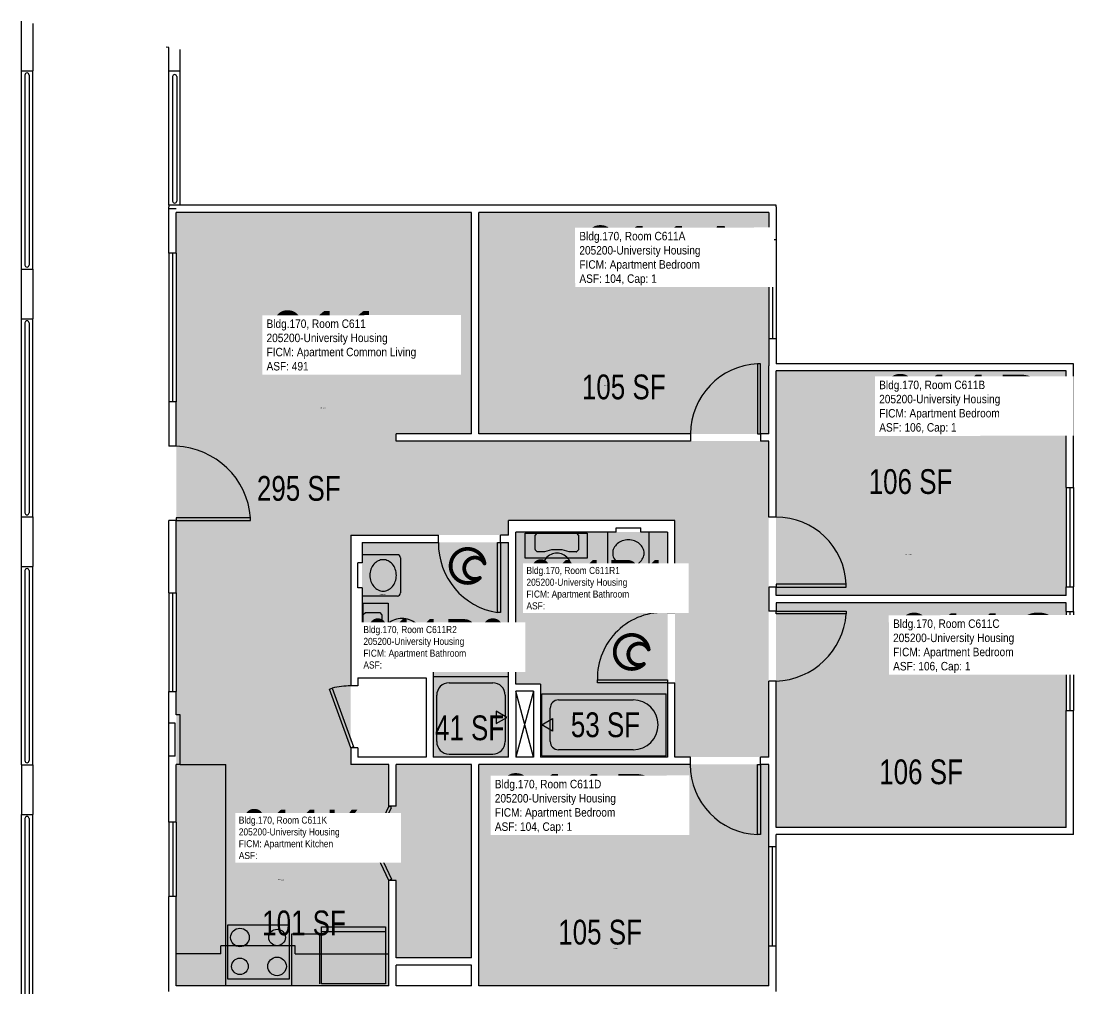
# Model space of a CAD drawing. Header units: inches. Extents: x -88 to 3171, y -86 to 1653.
# Drawn here: x 2654 to 3171, y 1185 to 1653 of the extents above; entities that cross this region are included whole.
import ezdxf
from ezdxf.enums import TextEntityAlignment as Align

# ---------------------------------------------------------------- set-up
doc = ezdxf.new("R2010")
doc.units = ezdxf.units.IN
doc.header["$LTSCALE"] = 10
doc.header["$MEASUREMENT"] = 0
doc.layers.get('0').update_dxf_attribs({"linetype": 'CONTINUOUS'})
for name, color, linetype in [('A-DOOR', 2, 'CONTINUOUS'), ('A-FLOR', 3, 'CONTINUOUS'), ('A-GLAZ', 1, 'CONTINUOUS'), ('A-IDEN-ICON', 4, 'CONTINUOUS'), ('A-IDEN-RNUM', 7, 'CONTINUOUS'), ('A-IDEN-SNUM', 4, 'CONTINUOUS'), ('A-IDEN-VNUM', 4, 'CONTINUOUS'), ('A-WALL', 5, 'CONTINUOUS'), ('AREA-TEXT', 3, 'CONTINUOUS'), ('Rooms-Category-Color', 7, 'CONTINUOUS'), ('Rooms-College-Color', 7, 'CONTINUOUS'), ('Rooms-Department-Color', 7, 'CONTINUOUS'), ('Rooms-Division-Color', 7, 'CONTINUOUS'), ('Rooms-Information', 7, 'CONTINUOUS')]:
    doc.layers.add(name, color=color, linetype=linetype)
doc.styles.add('CP_AREA', font='arial.ttf', dxfattribs={"height": 15})
doc.styles.add('CP_ROOMSNUMBER', font='arial.ttf', dxfattribs={"height": 1})
doc.styles.add('CP_ROOMVNUMBER', font='arial.ttf', dxfattribs={"width": 0.85, "height": 0.075})

# ---------------------------------------------------------------- blocks, each defined once
blk = doc.blocks.new('CPBATH')
at = {"color": 0, "linetype": 'ByBlock', "const_width": 0.0127}
for points in [[(0.0571, 0.0168, 0.861492), (-0.0551, 0, 1)], [(0.0571, 0.0168, 0.729002), (-0.0084, -0.0042, 1)], [(-0.0551, 0, 0.726902), (0.0487, -0.0337, 1)], [(-0.0084, -0.0042, 0.609468), (0.0487, -0.0337, 1)]]:
    blk.add_lwpolyline(points, format="xyb", dxfattribs=at)
at = {"color": 0, "linetype": 'ByBlock', "const_width": 0.00637}
for points in [[(0.0544, 0.0152, 1), (0.0599, 0.0184, 1)], [(0.0459, -0.0353, 1), (0.0515, -0.0321, 1)]]:
    blk.add_lwpolyline(points, format="xyb", close=True, dxfattribs=at)

msp = doc.modelspace()

# ---------------------------------------------------------------- hatches: boundary and pattern name
at = {"layer": 'Rooms-Category-Color', "true_color": 0x728ef3}
for points in [[(3016.2, 1296.77), (3016.2, 1449.77), (2835.7, 1449.77), (2835.7, 1453.27), (2872.2, 1453.27), (2872.2, 1560.52), (2729.2, 1560.52), (2729.2, 1293.27), (2813.7, 1293.27), (2813.7, 1404.27), (2890.2, 1404.27), (2890.2, 1411.27), (2970.7, 1411.27), (2970.7, 1296.77)], [(2875.7, 1560.52), (2875.7, 1453.27), (3016.2, 1453.27), (3016.2, 1560.52)], [(3019.7, 1483.77), (3019.7, 1375.02), (3160.2, 1375.02), (3160.2, 1483.77)], [(2967.2, 1296.77), (2967.2, 1405.77), (2893.7, 1405.77), (2893.7, 1332.15), (2905.7, 1332.15), (2905.7, 1296.77)], [(2890.2, 1400.77), (2890.2, 1296.77), (2853.7, 1296.77), (2853.7, 1338.65), (2819.2, 1338.65), (2819.2, 1400.77)], [(3019.7, 1371.52), (3019.7, 1262.77), (3160.2, 1262.77), (3160.2, 1371.52)], [(2832.2, 1293.27), (2729.2, 1293.27), (2729.2, 1186.02), (2832.2, 1186.02), (2832.2, 1237.02), (2835.7, 1237.02), (2835.7, 1199.52), (2872.2, 1199.52), (2872.2, 1293.27), (2835.7, 1293.27), (2835.7, 1273.02), (2832.2, 1273.02)], [(2875.7, 1293.27), (2875.7, 1186.02), (3016.2, 1186.02), (3016.2, 1293.27)]]:
    msp.add_hatch(color=171, dxfattribs=at).paths.add_polyline_path(points)
at = {"layer": 'Rooms-College-Color', "true_color": 0xadadad}
for points in [[(3016.2, 1296.77), (3016.2, 1449.77), (2835.7, 1449.77), (2835.7, 1453.27), (2872.2, 1453.27), (2872.2, 1560.52), (2729.2, 1560.52), (2729.2, 1293.27), (2813.7, 1293.27), (2813.7, 1404.27), (2890.2, 1404.27), (2890.2, 1411.27), (2970.7, 1411.27), (2970.7, 1296.77)], [(2875.7, 1560.52), (2875.7, 1453.27), (3016.2, 1453.27), (3016.2, 1560.52)], [(3019.7, 1483.77), (3019.7, 1375.02), (3160.2, 1375.02), (3160.2, 1483.77)], [(2967.2, 1296.77), (2967.2, 1405.77), (2893.7, 1405.77), (2893.7, 1332.15), (2905.7, 1332.15), (2905.7, 1296.77)], [(2890.2, 1400.77), (2890.2, 1296.77), (2853.7, 1296.77), (2853.7, 1338.65), (2819.2, 1338.65), (2819.2, 1400.77)], [(3019.7, 1371.52), (3019.7, 1262.77), (3160.2, 1262.77), (3160.2, 1371.52)], [(2832.2, 1293.27), (2729.2, 1293.27), (2729.2, 1186.02), (2832.2, 1186.02), (2832.2, 1237.02), (2835.7, 1237.02), (2835.7, 1199.52), (2872.2, 1199.52), (2872.2, 1293.27), (2835.7, 1293.27), (2835.7, 1273.02), (2832.2, 1273.02)], [(2875.7, 1293.27), (2875.7, 1186.02), (3016.2, 1186.02), (3016.2, 1293.27)]]:
    msp.add_hatch(color=253, dxfattribs=at).paths.add_polyline_path(points)
at = {"layer": 'Rooms-Department-Color', "true_color": 0x604aed}
for points in [[(3016.2, 1296.77), (3016.2, 1449.77), (2835.7, 1449.77), (2835.7, 1453.27), (2872.2, 1453.27), (2872.2, 1560.52), (2729.2, 1560.52), (2729.2, 1293.27), (2813.7, 1293.27), (2813.7, 1404.27), (2890.2, 1404.27), (2890.2, 1411.27), (2970.7, 1411.27), (2970.7, 1296.77)], [(2875.7, 1560.52), (2875.7, 1453.27), (3016.2, 1453.27), (3016.2, 1560.52)], [(3019.7, 1483.77), (3019.7, 1375.02), (3160.2, 1375.02), (3160.2, 1483.77)], [(2967.2, 1296.77), (2967.2, 1405.77), (2893.7, 1405.77), (2893.7, 1332.15), (2905.7, 1332.15), (2905.7, 1296.77)], [(2890.2, 1400.77), (2890.2, 1296.77), (2853.7, 1296.77), (2853.7, 1338.65), (2819.2, 1338.65), (2819.2, 1400.77)], [(3019.7, 1371.52), (3019.7, 1262.77), (3160.2, 1262.77), (3160.2, 1371.52)], [(2832.2, 1293.27), (2729.2, 1293.27), (2729.2, 1186.02), (2832.2, 1186.02), (2832.2, 1237.02), (2835.7, 1237.02), (2835.7, 1199.52), (2872.2, 1199.52), (2872.2, 1293.27), (2835.7, 1293.27), (2835.7, 1273.02), (2832.2, 1273.02)], [(2875.7, 1293.27), (2875.7, 1186.02), (3016.2, 1186.02), (3016.2, 1293.27)]]:
    msp.add_hatch(color=173, dxfattribs=at).paths.add_polyline_path(points)
at = {"layer": 'Rooms-Division-Color', "true_color": 0x604aed}
for points in [[(3016.2, 1296.77), (3016.2, 1449.77), (2835.7, 1449.77), (2835.7, 1453.27), (2872.2, 1453.27), (2872.2, 1560.52), (2729.2, 1560.52), (2729.2, 1293.27), (2813.7, 1293.27), (2813.7, 1404.27), (2890.2, 1404.27), (2890.2, 1411.27), (2970.7, 1411.27), (2970.7, 1296.77)], [(2875.7, 1560.52), (2875.7, 1453.27), (3016.2, 1453.27), (3016.2, 1560.52)], [(3019.7, 1483.77), (3019.7, 1375.02), (3160.2, 1375.02), (3160.2, 1483.77)], [(2967.2, 1296.77), (2967.2, 1405.77), (2893.7, 1405.77), (2893.7, 1332.15), (2905.7, 1332.15), (2905.7, 1296.77)], [(2890.2, 1400.77), (2890.2, 1296.77), (2853.7, 1296.77), (2853.7, 1338.65), (2819.2, 1338.65), (2819.2, 1400.77)], [(3019.7, 1371.52), (3019.7, 1262.77), (3160.2, 1262.77), (3160.2, 1371.52)], [(2832.2, 1293.27), (2729.2, 1293.27), (2729.2, 1186.02), (2832.2, 1186.02), (2832.2, 1237.02), (2835.7, 1237.02), (2835.7, 1199.52), (2872.2, 1199.52), (2872.2, 1293.27), (2835.7, 1293.27), (2835.7, 1273.02), (2832.2, 1273.02)], [(2875.7, 1293.27), (2875.7, 1186.02), (3016.2, 1186.02), (3016.2, 1293.27)]]:
    msp.add_hatch(color=173, dxfattribs=at).paths.add_polyline_path(points)

# ---------------------------------------------------------------- linework, layer by layer
for p, q in [((2898.2, 1405.15, 0.03), (2928.2, 1405.15, 0.03)), ((2898.2, 1393.15, 0.03), (2898.2, 1405.15, 0.03)), ((2903.07, 1404.15, 0.03), (2904.07, 1405.15, 0.03)), ((2904.07, 1405.15, 0.03), (2923.07, 1405.15, 0.03)), ((2923.07, 1405.15, 0.03), (2924.07, 1404.15, 0.03)), ((2928.2, 1405.15, 0.03), (2928.2, 1393.15, 0.03)), ((2938.2, 1388.65, 0.03), (2938.2, 1405.77, 0.03)), ((2958.2, 1388.65, 0.03), (2958.2, 1405.77, 0.03)), ((2903.07, 1397.32, 0.03), (2903.07, 1404.15, 0.03)), ((2924.07, 1404.15, 0.03), (2924.07, 1397.15, 0.03)), ((2836.32, 1394.77, 0.03), (2819.2, 1394.77, 0.03)), ((2904.07, 1396.15, 0.03), (2903.19, 1397.02, 0.03)), ((2907.57, 1396.15, 0.03), (2904.07, 1396.15, 0.03)), ((2911.01, 1397.13, 0.03), (2907.57, 1396.15, 0.03)), ((2916.01, 1397.15, 0.03), (2911.13, 1397.15, 0.03)), ((2919.57, 1396.15, 0.03), (2916.13, 1397.13, 0.03)), ((2922.9, 1396.15, 0.03), (2919.57, 1396.15, 0.03)), ((2924.07, 1397.15, 0.03), (2923.19, 1396.27, 0.03)), ((2837.82, 1393.27, 0.03), (2837.82, 1376.27, 0.03)), ((2928.2, 1393.15, 0.03), (2898.2, 1393.15, 0.03)), ((2956.7, 1387.15, 0.03), (2939.7, 1387.15, 0.03)), ((2836.32, 1374.77, 0.03), (2819.2, 1374.77, 0.03)), ((2819.8, 1371.27, 0.03), (2831.8, 1371.27, 0.03)), ((2819.8, 1341.27, 0.03), (2819.8, 1371.27, 0.03)), ((2831.8, 1371.27, 0.03), (2831.8, 1341.27, 0.03)), ((2819.8, 1365.77, 0.03), (2820.8, 1366.77, 0.03)), ((2819.8, 1346.77, 0.03), (2819.8, 1365.77, 0.03)), ((2820.8, 1366.77, 0.03), (2827.8, 1366.77, 0.03)), ((2827.8, 1366.77, 0.03), (2828.67, 1365.89, 0.03)), ((2828.8, 1365.6, 0.03), (2828.8, 1362.27, 0.03)), ((2828.8, 1362.27, 0.03), (2827.8, 1358.77, 0.03)), ((2827.8, 1358.77, 0.03), (2827.8, 1353.83, 0.03)), ((2827.81, 1353.72, 0.03), (2828.8, 1350.27, 0.03)), ((2828.8, 1350.27, 0.03), (2828.8, 1346.77, 0.03)), ((2820.8, 1345.77, 0.03), (2819.8, 1346.77, 0.03)), ((2827.8, 1345.77, 0.03), (2820.8, 1345.77, 0.03)), ((2828.8, 1346.77, 0.03), (2827.8, 1345.77, 0.03)), ((2831.8, 1341.27, 0.03), (2819.8, 1341.27, 0.03)), ((2890.2, 1335.65, 0.03), (2853.7, 1335.65, 0.03)), ((2861.36, 1332.77, 0.03), (2882.53, 1332.77, 0.03)), ((2906.32, 1297.4, 0.03), (2906.32, 1327.4, 0.03)), ((2906.32, 1327.4, 0.03), (2966.57, 1327.4, 0.03)), ((2966.57, 1297.4, 0.03), (2966.57, 1327.4, 0.03)), ((2855.36, 1304.27, 0.03), (2855.36, 1326.77, 0.03)), ((2888.53, 1326.77, 0.03), (2888.53, 1304.27, 0.03)), ((2914.35, 1324.45, 0.03), (2950.5, 1324.45, 0.03)), ((2889.3, 1316.02, 0.03), (2884.1, 1319.02, 0.03)), ((2884.1, 1319.02, 0.03), (2884.1, 1313.02, 0.03)), ((2910.34, 1304.36, 0.03), (2910.34, 1320.43, 0.03)), ((2884.1, 1313.02, 0.03), (2889.3, 1316.02, 0.03)), ((2906.32, 1312.4, 0.03), (2911.52, 1315.4, 0.03)), ((2911.52, 1309.4, 0.03), (2906.32, 1312.4, 0.03)), ((2911.52, 1315.4, 0.03), (2911.52, 1309.4, 0.03)), ((2861.36, 1298.27, 0.03), (2882.53, 1298.27, 0.03)), ((2906.32, 1297.4, 0.03), (2966.57, 1297.4, 0.03)), ((2950.5, 1300.35, 0.03), (2914.35, 1300.35, 0.03)), ((2731.2, 1293.27, 0.03), (2753.2, 1293.27, 0.03)), ((2753.2, 1186.02, 0.03), (2753.2, 1293.27, 0.03)), ((2784.06, 1215.44, 0.03), (2754.06, 1215.44, 0.03)), ((2754.06, 1215.44, 0.03), (2754.06, 1189.44, 0.03)), ((2784.06, 1189.44, 0.03), (2784.06, 1215.44, 0.03)), ((2799.57, 1187.02, 0.03), (2799.57, 1214.52, 0.03)), ((2799.57, 1214.52, 0.03), (2830.57, 1214.52, 0.03)), ((2830.57, 1214.52, 0.03), (2830.57, 1187.02, 0.03)), ((2798.57, 1211.02, 0.03), (2785.06, 1211.02, 0.03)), ((2785.06, 1211.02, 0.03), (2785.06, 1186.02, 0.03)), ((2798.57, 1211.02, 0.03), (2798.57, 1187.02, 0.03)), ((2799.57, 1212.27, 0.03), (2830.57, 1212.27, 0.03)), ((2750.82, 1201.44, 0.03), (2750.82, 1205.44, 0.03)), ((2786.82, 1205.44, 0.03), (2750.82, 1205.44, 0.03)), ((2786.82, 1201.44, 0.03), (2786.82, 1205.44, 0.03)), ((2750.82, 1201.44, 0.03), (2729.2, 1201.44, 0.03)), ((2786.82, 1201.44, 0.03), (2832.2, 1201.44, 0.03)), ((2754.06, 1189.44, 0.03), (2784.06, 1189.44, 0.03)), ((2830.57, 1187.02, 0.03), (2799.57, 1187.02, 0.03))]:
    msp.add_line(p, q)
for centre, radius in [((2760.06, 1209.44, 0.03), 4.5), ((2778.06, 1209.44, 0.03), 4), ((2760.06, 1195.44, 0.03), 4), ((2778.06, 1195.44, 0.03), 4.5)]:
    msp.add_circle(centre, radius)
for centre, radius, start, end in [((2947.07, 1395.03, 0.03), 6.59, 130.1009, 153.8084), ((2947.75, 1394.22, 0.03), 7.65, 109.2294, 130.1009), ((2948.2, 1392.95, 0.03), 9, 90, 109.2294), ((2948.2, 1392.95, 0.03), 9, 70.7706, 90), ((2948.64, 1394.22, 0.03), 7.65, 49.8991, 70.7706), ((2949.32, 1395.03, 0.03), 6.59, 26.1916, 49.8991), ((2836.32, 1393.27, 0.03), 1.5, 360, 90), ((2903.49, 1397.32, 0.03), 0.418, 180, 225), ((2914.28, 1387.9, 0.03), 7.89, 116.7012, 140.5275), ((2913.57, 1389.31, 0.03), 6.3, 90, 116.7012), ((2911.13, 1396.73, 0.03), 0.418, 90, 105.9454), ((2913.57, 1389.31, 0.03), 6.3, 63.2988, 90), ((2916.01, 1396.73, 0.03), 0.418, 74.0546, 90), ((2912.86, 1387.9, 0.03), 7.89, 39.4725, 63.2988), ((2922.9, 1396.57, 0.03), 0.418, 270, 315), ((2946.01, 1395.55, 0.03), 5.42, 153.8084, 180), ((2946.01, 1395.55, 0.03), 5.42, 180, 206.1916), ((2950.38, 1395.55, 0.03), 5.42, 360, 26.1916), ((2950.38, 1395.55, 0.03), 5.42, 333.8084, 360), ((2830.75, 1385.22, 0.03), 7.65, 139.8991, 160.7706), ((2829.94, 1385.9, 0.03), 6.59, 116.1916, 139.8991), ((2829.42, 1386.95, 0.03), 5.42, 90, 116.1916), ((2829.42, 1386.95, 0.03), 5.42, 63.8084, 90), ((2828.9, 1385.9, 0.03), 6.59, 40.1009, 63.8084), ((2828.09, 1385.22, 0.03), 7.65, 19.2294, 40.1009), ((2917.15, 1386.38, 0.03), 11.18, 161.1646, 180), ((2915.4, 1386.98, 0.03), 9.33, 140.5275, 161.1646), ((2911.74, 1386.98, 0.03), 9.33, 18.8354, 39.4725), ((2909.99, 1386.38, 0.03), 11.18, 360, 18.8354), ((2947.07, 1396.07, 0.03), 6.59, 206.1916, 229.8991), ((2947.75, 1396.88, 0.03), 7.65, 229.8991, 250.7706), ((2948.2, 1398.15, 0.03), 9, 250.7706, 270), ((2948.2, 1398.15, 0.03), 9, 270, 289.2294), ((2948.64, 1396.88, 0.03), 7.65, 289.2294, 310.1009), ((2949.32, 1396.07, 0.03), 6.59, 310.1009, 333.8084), ((2832.02, 1384.77, 0.03), 9, 160.7706, 180), ((2832.02, 1384.77, 0.03), 9, 180, 199.2294), ((2826.82, 1384.77, 0.03), 9, 360, 19.2294), ((2826.82, 1384.77, 0.03), 9, 340.7706, 360), ((2914.5, 1385.82, 0.03), 8.55, 176.2246, 198.8354), ((2909.99, 1386.38, 0.03), 11.18, 341.1646, 360), ((2939.7, 1388.65, 0.03), 1.5, 180, 270), ((2956.7, 1388.65, 0.03), 1.5, 270, 360), ((2830.75, 1384.33, 0.03), 7.65, 199.2294, 220.1009), ((2829.94, 1383.65, 0.03), 6.59, 220.1009, 243.8084), ((2828.9, 1383.65, 0.03), 6.59, 296.1916, 319.8991), ((2828.09, 1384.33, 0.03), 7.65, 319.8991, 340.7706), ((2916.1, 1386.36, 0.03), 10.24, 198.8354, 219.4725), ((2914.28, 1384.87, 0.03), 7.89, 219.4725, 243.2988), ((2912.86, 1384.87, 0.03), 7.89, 296.7012, 320.5275), ((2911.74, 1385.78, 0.03), 9.33, 320.5275, 341.1646), ((2829.42, 1382.59, 0.03), 5.42, 243.8084, 270), ((2829.42, 1382.59, 0.03), 5.42, 270, 296.1916), ((2836.32, 1376.27, 0.03), 1.5, 270, 360), ((2913.57, 1383.45, 0.03), 6.3, 243.2988, 270), ((2913.57, 1383.45, 0.03), 6.3, 270, 296.7012), ((2828.38, 1365.6, 0.03), 0.418, 360, 45), ((2838.56, 1352.69, 0.03), 11.18, 90, 108.8354), ((2838.56, 1352.69, 0.03), 11.18, 71.1646, 90), ((2835.63, 1356.27, 0.03), 6.3, 153.2988, 180), ((2837.05, 1355.56, 0.03), 7.89, 129.4725, 153.2988), ((2837.96, 1354.45, 0.03), 9.33, 108.8354, 129.4725), ((2839.16, 1354.45, 0.03), 9.33, 50.5275, 71.1646), ((2840.08, 1355.56, 0.03), 7.89, 26.7012, 50.5275), ((2841.49, 1356.27, 0.03), 6.3, 360, 26.7012), ((2828.21, 1353.83, 0.03), 0.418, 180, 195.9454), ((2835.63, 1356.27, 0.03), 6.3, 180, 206.7012), ((2837.05, 1356.98, 0.03), 7.89, 206.7012, 230.5275), ((2840.08, 1356.98, 0.03), 7.89, 309.4725, 333.2988), ((2841.49, 1356.27, 0.03), 6.3, 333.2988, 360), ((2837.96, 1358.1, 0.03), 9.33, 230.5275, 251.1646), ((2838.56, 1359.85, 0.03), 11.18, 251.1646, 270), ((2839.12, 1357.2, 0.03), 8.55, 266.2246, 288.8354), ((2838.58, 1358.8, 0.03), 10.24, 288.8354, 309.4725), ((2861.36, 1326.77, 0.03), 6, 90, 180), ((2882.53, 1326.77, 0.03), 6, 360, 90), ((2914.35, 1320.43, 0.03), 4.02, 90, 180), ((2950.5, 1312.4, 0.03), 12.05, 270, 90), ((2861.36, 1304.27, 0.03), 6, 180, 270), ((2882.53, 1304.27, 0.03), 6, 270, 360), ((2914.35, 1304.36, 0.03), 4.02, 180, 270)]:
    msp.add_arc(centre, radius, start, end)
at = {"layer": 'A-DOOR'}
for p, q in [((3010.78, 1487.27, 0.03), (3010.78, 1453.27, 0.03)), ((3012.2, 1487.27, 0.03), (3010.78, 1487.27, 0.03)), ((3012.2, 1453.27, 0.03), (3012.2, 1487.27, 0.03)), ((3010.78, 1453.27, 0.03), (3012.2, 1453.27, 0.03)), ((2765.2, 1412.69, 0.03), (2729.2, 1412.69, 0.03)), ((2729.2, 1412.69, 0.03), (2729.2, 1411.27, 0.03)), ((2729.2, 1411.27, 0.03), (2765.2, 1411.27, 0.03)), ((2765.2, 1411.27, 0.03), (2765.2, 1412.69, 0.03)), ((2884.78, 1366.77, 0.03), (2884.78, 1400.77, 0.03)), ((2884.78, 1400.77, 0.03), (2886.2, 1400.77, 0.03)), ((2886.2, 1400.77, 0.03), (2886.2, 1366.77, 0.03)), ((3053.7, 1380.44, 0.03), (3019.7, 1380.44, 0.03)), ((3019.7, 1380.44, 0.03), (3019.7, 1379.02, 0.03)), ((3019.7, 1379.02, 0.03), (3053.7, 1379.02, 0.03)), ((3053.7, 1379.02, 0.03), (3053.7, 1380.44, 0.03)), ((2886.2, 1366.77, 0.03), (2884.78, 1366.77, 0.03)), ((3019.7, 1367.52, 0.03), (3053.7, 1367.52, 0.03)), ((3019.7, 1366.11, 0.03), (3019.7, 1367.52, 0.03)), ((3053.7, 1366.11, 0.03), (3019.7, 1366.11, 0.03)), ((3053.7, 1367.52, 0.03), (3053.7, 1366.11, 0.03)), ((2933.2, 1334.19, 0.03), (2967.2, 1334.19, 0.03)), ((2933.2, 1332.77, 0.03), (2933.2, 1334.19, 0.03)), ((2967.2, 1332.77, 0.03), (2933.2, 1332.77, 0.03)), ((2967.2, 1334.19, 0.03), (2967.2, 1332.77, 0.03)), ((2803.4, 1329.75, 0.03), (2804.72, 1330.23, 0.03)), ((2813.7, 1301.27, 0.03), (2803.4, 1329.75, 0.03)), ((2804.72, 1330.23, 0.03), (2815.02, 1301.75, 0.03)), ((2815.02, 1301.75, 0.03), (2813.7, 1301.27, 0.03)), ((3010.78, 1259.27, 0.03), (3010.78, 1293.27, 0.03)), ((3010.78, 1293.27, 0.03), (3012.2, 1293.27, 0.03)), ((3012.2, 1293.27, 0.03), (3012.2, 1259.27, 0.03)), ((2832.2, 1273.02, 0.03), (2824.32, 1256.18, 0.03)), ((2825.6, 1255.58, 0.03), (2833.48, 1272.42, 0.03)), ((2833.48, 1272.42, 0.03), (2832.2, 1273.02, 0.03)), ((2824.32, 1256.18, 0.03), (2825.6, 1255.58, 0.03)), ((3012.2, 1259.27, 0.03), (3010.78, 1259.27, 0.03)), ((2824.32, 1253.87, 0.03), (2825.6, 1254.47, 0.03)), ((2832.2, 1237.02, 0.03), (2824.32, 1253.87, 0.03)), ((2825.6, 1254.47, 0.03), (2833.48, 1237.62, 0.03)), ((2833.48, 1237.62, 0.03), (2832.2, 1237.02, 0.03))]:
    msp.add_line(p, q, dxfattribs=at)
for centre, radius, start, end in [((3012.58, 1452.94, 0.03), 34.38, 92.9962, 179.4415), ((2727.72, 1409.7, 0.03), 37.6, 4.5519, 87.7477), ((3019.74, 1379.04, 0.03), 33.98, 2.3551, 90.0827), ((2890.04, 1400.21, 0.03), 33.85, 179.0553, 261.0513), ((2965.07, 1334.96, 0.03), 31.88, 86.1792, 181.3831), ((3018.38, 1368.93, 0.03), 35.43, 272.1346, 355.4277), ((2814.62, 1284.74, 0.03), 46.56, 91.1366, 102.2697), ((3011.96, 1293.02, 0.03), 33.77, 179.5672, 267.995), ((2831.03, 1280.7, 0.03), 25.7, 257.7951, 272.6003), ((2831.03, 1229.35, 0.03), 25.7, 87.3997, 102.2049)]:
    msp.add_arc(centre, radius, start, end, dxfattribs=at)
at = {"layer": 'A-FLOR'}
for p, q in [((2655.95, 1627.06, 0.05), (2655.95, 1535.06, 0.05)), ((2657.95, 1627.06, 0.05), (2657.95, 1535.06, 0.05)), ((2727.45, 1626.27, 0.09), (2727.45, 1566.02, 0.09)), ((2729.45, 1626.27, 0.1), (2729.45, 1566.02, 0.09)), ((2655.95, 1507.06, 0.05), (2655.95, 1415.06, 0.05)), ((2657.95, 1507.06, 0.05), (2657.95, 1415.06, 0.05)), ((2655.95, 1387.06, 0.05), (2655.95, 1295.06, 0.05)), ((2657.95, 1387.06, 0.05), (2657.95, 1295.06, 0.05)), ((2902.2, 1328.65, 0.03), (2893.7, 1296.77, 0.03)), ((2902.2, 1296.76, 0.03), (2893.7, 1328.65, 0.03)), ((2655.95, 1267.06, 0.05), (2655.95, 1175.06, 0.05)), ((2657.95, 1267.06, 0.05), (2657.95, 1175.06, 0.05))]:
    msp.add_line(p, q, dxfattribs=at)
for centre, start, end in [((2656.95, 1627.06, 0.05), 0, 180), ((2728.45, 1626.27, 0.03), 0, 180), ((2728.45, 1566.02, 0.09), 180, 0), ((2656.95, 1535.06, 0.05), 180, 0), ((2656.95, 1507.06, 0.05), 0, 180), ((2656.95, 1415.06, 0.05), 180, 0), ((2656.95, 1387.06, 0.05), 0, 180), ((2656.95, 1295.06, 0.05), 180, 0), ((2656.95, 1267.06, 0.05), 0, 180)]:
    msp.add_arc(centre, 1, start, end, dxfattribs=at)
at = {"layer": 'A-GLAZ'}
for p, q in [((3016.2, 1547.27, 0.03), (3016.2, 1499.27, 0.03)), ((3017.95, 1547.27, 0.03), (3017.95, 1499.27, 0.03)), ((3019.7, 1547.27, 0.03), (3019.7, 1499.27, 0.03)), ((2725.7, 1540.77, 0.03), (2725.7, 1468.77, 0.03)), ((2727.45, 1540.77, 0.03), (2727.45, 1468.77, 0.03)), ((2729.2, 1540.77, 0.03), (2729.2, 1468.77, 0.03)), ((3160.2, 1427.27, 0.03), (3160.2, 1379.27, 0.03)), ((3161.95, 1427.27, 0.03), (3161.95, 1379.27, 0.03)), ((3163.7, 1427.27, 0.03), (3163.7, 1379.27, 0.03)), ((2725.7, 1376.27, 0.03), (2725.7, 1328.52, 0.03)), ((2727.45, 1376.27, 0.03), (2727.45, 1328.52, 0.03)), ((2729.2, 1376.27, 0.03), (2729.2, 1328.52, 0.03)), ((3160.2, 1367.27, 0.03), (3160.2, 1319.27, 0.03)), ((3161.95, 1367.27, 0.03), (3161.95, 1319.27, 0.03)), ((3163.7, 1367.27, 0.03), (3163.7, 1319.27, 0.03)), ((2725.7, 1265.27, 0.03), (2725.7, 1229.27, 0.03)), ((2727.64, 1265.27, 0.03), (2727.64, 1229.27, 0.03)), ((2729.2, 1265.27, 0.03), (2729.2, 1229.27, 0.03)), ((3016.2, 1205.27, 0.03), (3016.2, 1253.27, 0.03)), ((3017.95, 1205.27, 0.03), (3017.95, 1253.27, 0.03)), ((3019.7, 1205.27, 0.03), (3019.7, 1253.27, 0.03))]:
    msp.add_line(p, q, dxfattribs=at)
at = {"layer": 'A-WALL'}
for p, q in [((2654.2, 1629.06, 0.05), (2654.2, 1653.06, 0.05)), ((2659.78, 1652.07, 0.3), (2659.7, 1652.09, 0.3)), ((2659.7, 1652.09, 0.05), (2659.7, 1629.06, 0.05)), ((2725.7, 1640.38, 0.09), (2724.27, 1640.63, 0.09)), ((2725.7, 1629.31, 0.08), (2725.7, 1640.38, 0.09)), ((2731.2, 1629.06, 0.08), (2731.2, 1639.41, 0.09)), ((2654.2, 1629.06, 0.05), (2659.7, 1629.06, 0.05)), ((2654.2, 1533.06, 0.05), (2654.2, 1629.06, 0.05)), ((2659.7, 1533.06, 0.05), (2659.7, 1629.06, 0.05)), ((2725.7, 1629.06, 0.08), (2731.2, 1629.06, 0.08)), ((2725.7, 1564.02, 0.03), (2725.7, 1629.06, 0.08)), ((2731.2, 1564.02, 0.03), (2731.2, 1629.06, 0.08)), ((2725.7, 1564.02, 0.03), (2725.7, 1563.27, 0.03)), ((3019.7, 1564.02, 0.03), (2725.7, 1564.02, 0.03)), ((2725.7, 1540.77, 0.03), (2725.7, 1563.27, 0.03)), ((2872.2, 1560.52, 0.03), (2729.2, 1560.52, 0.03)), ((2729.2, 1540.77, 0.03), (2729.2, 1560.52, 0.03)), ((2872.2, 1453.27, 0.03), (2872.2, 1560.52, 0.03)), ((3016.2, 1560.52, 0.03), (2875.7, 1560.52, 0.03)), ((2875.7, 1453.27, 0.03), (2875.7, 1560.52, 0.03)), ((3016.2, 1560.52, 0.03), (3016.2, 1547.27, 0.03)), ((3019.7, 1563.27, 0.03), (3019.7, 1564.02, 0.03)), ((3019.7, 1563.27, 0.03), (3019.7, 1547.27, 0.03)), ((3019.7, 1547.27, 0.03), (3016.2, 1547.27, 0.03)), ((2729.2, 1540.77, 0.03), (2725.7, 1540.77, 0.03)), ((2654.2, 1509.06, 0.05), (2654.2, 1533.06, 0.05)), ((2654.2, 1533.06, 0.05), (2659.7, 1533.06, 0.05)), ((2659.7, 1533.06, 0.05), (2659.7, 1509.06, 0.05)), ((2654.2, 1509.06, 0.05), (2659.7, 1509.06, 0.05)), ((2654.2, 1413.06, 0.05), (2654.2, 1509.06, 0.05)), ((2659.7, 1413.06, 0.05), (2659.7, 1509.06, 0.05)), ((3016.2, 1499.27, 0.03), (3016.2, 1486.27, 0.03)), ((3019.7, 1499.27, 0.03), (3016.2, 1499.27, 0.03)), ((3019.7, 1499.27, 0.03), (3019.7, 1487.27, 0.03)), ((3016.2, 1453.27, 0.03), (3016.2, 1486.27, 0.03)), ((3163.7, 1487.27, 0.03), (3019.7, 1487.27, 0.03)), ((3160.2, 1483.77, 0.03), (3019.7, 1483.77, 0.03)), ((3019.7, 1413.02, 0.03), (3019.7, 1483.77, 0.03)), ((3160.2, 1427.27, 0.03), (3160.2, 1483.77, 0.03)), ((3163.7, 1427.27, 0.03), (3163.7, 1487.27, 0.03)), ((2725.7, 1468.77, 0.03), (2725.7, 1447.27, 0.03)), ((2729.2, 1468.77, 0.03), (2725.7, 1468.77, 0.03)), ((2729.2, 1447.27, 0.03), (2729.2, 1468.77, 0.03)), ((2872.2, 1453.27, 0.03), (2835.7, 1453.27, 0.03)), ((2835.7, 1449.77, 0.03), (2835.7, 1453.27, 0.03)), ((2978.2, 1453.27, 0.03), (2875.7, 1453.27, 0.03)), ((2978.2, 1453.27, 0.03), (2978.2, 1449.77, 0.03)), ((3016.2, 1453.27, 0.03), (3012.2, 1453.27, 0.03)), ((3012.2, 1453.27, 0.03), (3012.2, 1449.77, 0.03)), ((2729.2, 1447.27, 0.03), (2725.7, 1447.27, 0.03)), ((2978.2, 1449.77, 0.03), (2835.7, 1449.77, 0.03)), ((3016.2, 1449.77, 0.03), (3012.2, 1449.77, 0.03)), ((3016.2, 1413.02, 0.03), (3016.2, 1449.77, 0.03)), ((3160.2, 1427.27, 0.03), (3163.7, 1427.27, 0.03)), ((2654.2, 1389.06, 0.05), (2654.2, 1413.06, 0.05)), ((2654.2, 1413.06, 0.05), (2659.7, 1413.06, 0.05)), ((2659.7, 1413.06, 0.05), (2659.7, 1389.06, 0.05)), ((2729.2, 1411.27, 0.03), (2725.7, 1411.27, 0.03)), ((2725.7, 1376.27, 0.03), (2725.7, 1411.27, 0.03)), ((2729.2, 1376.27, 0.03), (2729.2, 1411.27, 0.03)), ((2890.2, 1404.27, 0.03), (2890.2, 1411.27, 0.03)), ((2970.7, 1411.27, 0.03), (2890.2, 1411.27, 0.03)), ((2970.7, 1366.77, 0.03), (2970.7, 1411.27, 0.03)), ((3019.7, 1413.02, 0.03), (3016.2, 1413.02, 0.03)), ((2893.7, 1332.15, 0.03), (2893.7, 1405.77, 0.03)), ((2942.2, 1405.77, 0.03), (2893.7, 1405.77, 0.03)), ((2942.2, 1405.77, 0.03), (2942.2, 1407.77, 0.03)), ((2942.2, 1407.77, 0.03), (2954.2, 1407.77, 0.03)), ((2954.2, 1405.77, 0.03), (2954.2, 1407.77, 0.03)), ((2967.2, 1405.77, 0.03), (2954.2, 1405.77, 0.03)), ((2967.2, 1405.77, 0.03), (2967.2, 1366.77, 0.03)), ((2813.7, 1404.27, 0.03), (2856.2, 1404.27, 0.03)), ((2813.7, 1404.27, 0.03), (2813.7, 1331.27, 0.03)), ((2819.2, 1400.77, 0.03), (2819.2, 1390.77, 0.03)), ((2819.2, 1400.77, 0.03), (2856.2, 1400.77, 0.03)), ((2856.2, 1400.77, 0.03), (2856.2, 1404.27, 0.03)), ((2886.2, 1400.77, 0.03), (2886.2, 1404.27, 0.03)), ((2890.2, 1404.27, 0.03), (2886.2, 1404.27, 0.03)), ((2886.2, 1400.77, 0.03), (2890.2, 1400.77, 0.03)), ((2890.2, 1296.77, 0.03), (2890.2, 1400.77, 0.03)), ((2817.2, 1378.77, 0.03), (2817.2, 1390.77, 0.03)), ((2819.2, 1390.77, 0.03), (2817.2, 1390.77, 0.03)), ((2654.2, 1389.06, 0.05), (2659.7, 1389.06, 0.05)), ((2654.2, 1293.06, 0.05), (2654.2, 1389.06, 0.05)), ((2659.7, 1293.06, 0.05), (2659.7, 1389.06, 0.05)), ((3019.7, 1379.02, 0.03), (3016.2, 1379.02, 0.03)), ((3016.2, 1379.02, 0.03), (3016.2, 1367.52, 0.03)), ((3019.7, 1375.02, 0.03), (3019.7, 1379.02, 0.03)), ((3160.2, 1375.02, 0.03), (3160.2, 1379.27, 0.03)), ((3160.2, 1379.27, 0.03), (3163.7, 1379.27, 0.03)), ((3163.7, 1367.27, 0.03), (3163.7, 1379.27, 0.03)), ((2725.7, 1376.27, 0.03), (2729.2, 1376.27, 0.03)), ((2819.2, 1378.77, 0.03), (2817.2, 1378.77, 0.03)), ((2819.2, 1378.77, 0.03), (2819.2, 1338.65, 0.03)), ((3160.2, 1375.02, 0.03), (3019.7, 1375.02, 0.03)), ((3019.7, 1371.52, 0.03), (3019.7, 1367.52, 0.03)), ((3160.2, 1371.52, 0.03), (3019.7, 1371.52, 0.03)), ((3160.2, 1367.27, 0.03), (3160.2, 1371.52, 0.03)), ((2967.2, 1366.77, 0.03), (2970.7, 1366.77, 0.03)), ((3019.7, 1367.52, 0.03), (3016.2, 1367.52, 0.03)), ((3160.2, 1367.27, 0.03), (3163.7, 1367.27, 0.03)), ((2819.2, 1338.65, 0.03), (2853.7, 1338.65, 0.03)), ((2853.7, 1338.65, 0.03), (2853.7, 1296.77, 0.03)), ((2817.2, 1335.15, 0.03), (2817.2, 1331.27, 0.03)), ((2817.2, 1335.15, 0.03), (2850.2, 1335.15, 0.03)), ((2850.2, 1335.15, 0.03), (2850.2, 1296.77, 0.03)), ((2967.2, 1332.77, 0.03), (2970.7, 1332.77, 0.03)), ((2967.2, 1332.77, 0.03), (2967.2, 1296.77, 0.03)), ((2970.7, 1296.77, 0.03), (2970.7, 1332.77, 0.03)), ((3019.7, 1333.52, 0.03), (3016.2, 1333.52, 0.03)), ((3016.2, 1296.77, 0.03), (3016.2, 1333.52, 0.03)), ((3019.7, 1262.77, 0.03), (3019.7, 1333.52, 0.03)), ((2725.7, 1313.27, 0.03), (2725.7, 1328.52, 0.03)), ((2725.7, 1328.52, 0.03), (2729.2, 1328.52, 0.03)), ((2729.2, 1317.27, 0.03), (2729.2, 1328.52, 0.03)), ((2817.2, 1331.27, 0.03), (2813.7, 1331.27, 0.03)), ((2905.7, 1332.15, 0.03), (2893.7, 1332.15, 0.03)), ((2893.7, 1328.65, 0.03), (2893.7, 1296.77, 0.03)), ((2902.2, 1328.65, 0.03), (2893.7, 1328.65, 0.03)), ((2902.2, 1328.65, 0.03), (2902.2, 1296.77, 0.03)), ((2905.7, 1332.15, 0.03), (2905.7, 1296.77, 0.03)), ((2731.2, 1317.27, 0.03), (2729.2, 1317.27, 0.03)), ((2731.2, 1293.27, 0.03), (2731.2, 1317.27, 0.03)), ((3160.2, 1262.77, 0.03), (3160.2, 1319.27, 0.03)), ((3160.2, 1319.27, 0.03), (3163.7, 1319.27, 0.03)), ((3163.7, 1259.27, 0.03), (3163.7, 1319.27, 0.03)), ((2725.7, 1297.27, 0.03), (2725.7, 1313.27, 0.03)), ((2728.7, 1313.27, 0.03), (2725.7, 1313.27, 0.03)), ((2728.7, 1297.27, 0.03), (2728.7, 1313.27, 0.03)), ((2725.7, 1265.27, 0.03), (2725.7, 1297.27, 0.03)), ((2728.7, 1297.27, 0.03), (2725.7, 1297.27, 0.03)), ((2813.7, 1301.27, 0.03), (2813.7, 1293.27, 0.03)), ((2817.2, 1301.27, 0.03), (2813.7, 1301.27, 0.03)), ((2817.2, 1301.27, 0.03), (2817.2, 1296.77, 0.03)), ((2850.2, 1296.77, 0.03), (2817.2, 1296.77, 0.03)), ((2890.2, 1296.77, 0.03), (2853.7, 1296.77, 0.03)), ((2902.2, 1296.77, 0.03), (2893.7, 1296.77, 0.03)), ((2967.2, 1296.77, 0.03), (2905.7, 1296.77, 0.03)), ((2978.2, 1296.77, 0.03), (2970.7, 1296.77, 0.03)), ((2978.2, 1293.27, 0.03), (2978.2, 1296.77, 0.03)), ((3012.2, 1293.27, 0.03), (3012.2, 1296.77, 0.03)), ((3016.2, 1296.77, 0.03), (3012.2, 1296.77, 0.03)), ((2654.2, 1293.06, 0.05), (2654.2, 1269.06, 0.05)), ((2654.2, 1293.06, 0.05), (2659.7, 1293.06, 0.05)), ((2659.7, 1293.06, 0.05), (2659.7, 1269.06, 0.05)), ((2731.2, 1293.27, 0.03), (2729.2, 1293.27, 0.03)), ((2729.2, 1265.27, 0.03), (2729.2, 1293.27, 0.03)), ((2832.2, 1293.27, 0.03), (2813.7, 1293.27, 0.03)), ((2832.2, 1273.02, 0.03), (2832.2, 1293.27, 0.03)), ((2872.2, 1293.27, 0.03), (2835.7, 1293.27, 0.03)), ((2835.7, 1273.02, 0.03), (2835.7, 1293.27, 0.03)), ((2872.2, 1199.52, 0.03), (2872.2, 1293.27, 0.03)), ((2875.7, 1186.02, 0.03), (2875.7, 1293.27, 0.03)), ((2978.2, 1293.27, 0.03), (2875.7, 1293.27, 0.03)), ((3016.2, 1293.27, 0.03), (3012.2, 1293.27, 0.03)), ((3016.2, 1258.27, 0.03), (3016.2, 1293.27, 0.03)), ((2835.7, 1273.02, 0.03), (2832.2, 1273.02, 0.03)), ((2654.2, 1173.06, 0.05), (2654.2, 1269.06, 0.05)), ((2654.2, 1269.06, 0.05), (2659.7, 1269.06, 0.05)), ((2659.7, 1173.06, 0.05), (2659.7, 1269.06, 0.05)), ((2729.2, 1265.27, 0.03), (2725.7, 1265.27, 0.03)), ((3160.2, 1262.77, 0.03), (3019.7, 1262.77, 0.03)), ((3016.2, 1253.27, 0.03), (3016.2, 1258.27, 0.03)), ((3019.7, 1253.27, 0.03), (3019.7, 1259.27, 0.03)), ((3163.7, 1259.27, 0.03), (3019.7, 1259.27, 0.03)), ((3019.7, 1253.27, 0.03), (3016.2, 1253.27, 0.03)), ((2835.7, 1237.02, 0.03), (2832.2, 1237.02, 0.03)), ((2832.2, 1186.02, 0.03), (2832.2, 1237.02, 0.03)), ((2835.7, 1199.52, 0.03), (2835.7, 1237.02, 0.03)), ((2729.2, 1229.27, 0.03), (2725.7, 1229.27, 0.03)), ((2725.7, 1183.27, 0.03), (2725.7, 1229.27, 0.03)), ((2729.2, 1186.02, 0.03), (2729.2, 1229.27, 0.03)), ((3016.2, 1186.02, 0.03), (3016.2, 1205.27, 0.03)), ((3019.7, 1205.27, 0.03), (3016.2, 1205.27, 0.03)), ((3019.7, 1183.27, 0.03), (3019.7, 1205.27, 0.03)), ((2872.2, 1199.52, 0.03), (2835.7, 1199.52, 0.03)), ((2872.2, 1196.02, 0.03), (2835.7, 1196.02, 0.03)), ((2835.7, 1186.02, 0.03), (2835.7, 1196.02, 0.03)), ((2872.2, 1186.02, 0.03), (2872.2, 1196.02, 0.03)), ((2832.2, 1186.02, 0.03), (2729.2, 1186.02, 0.03)), ((2872.2, 1186.02, 0.03), (2835.7, 1186.02, 0.03)), ((3016.2, 1186.02, 0.03), (2875.7, 1186.02, 0.03))]:
    msp.add_line(p, q, dxfattribs=at)
at = {"layer": 'A-WALL', "extrusion": (3.8273e-06, -1.05154e-05, 1)}
msp.add_line((2729.2, 1562.27, 0.03), (2725.7, 1562.27, 0.03), dxfattribs=at)

# ---------------------------------------------------------------- block references
at = {"layer": 'A-IDEN-ICON', "xscale": 143.9999999965968, "yscale": 143.9999999965968, "zscale": 143.9999999965968, "rotation": 351.2590816435935}
for p in [(2870.04, 1389.41, 0.09), (2949.51, 1347.76, 0.09)]:
    msp.add_blockref('CPBATH', p, dxfattribs=at)

# ---------------------------------------------------------------- texts
at = {"layer": 'A-IDEN-RNUM', "style": 'CP_ROOMSNUMBER'}
for s, rotation, p in [('0611-A0', 0.0494, (2936.42, 1476.41, 0.04)), ('0611-00', 0.0822, (2798.94, 1465.64, 0.04)), ('0611-B0', 0.0822, (3082.26, 1394.58, 0.04)), ('0611-R2', 358.9, (2827.74, 1375.4, 0.01)), ('0611-R1', 358.9, (2920.78, 1377.04, 0.01)), ('0611-C0', 0.0494, (3087.68, 1285.71, 0.04)), ('0611-K0', 358.9, (2778.4, 1237.22, 0.01)), ('0611-D0', 0.0822, (2940.71, 1203.95, -0.03))]:
    msp.add_text(s, height=0.36, rotation=rotation, dxfattribs=at).set_placement(p)
at = {"layer": 'A-IDEN-SNUM', "style": 'CP_ROOMSNUMBER'}
for s, rotation, p in [('1700C611A0', 0.0494, (2936.42, 1476.41, 0.04)), ('1700C61100', 0.0822, (2798.94, 1465.64, 0.04)), ('1700C611B0', 0.0822, (3082.26, 1394.58, 0.04)), ('1700C611R2', 358.9, (2827.74, 1375.4, 0.01)), ('1700C611R1', 358.9, (2920.78, 1377.04, 0.01)), ('1700C611C0', 0.0494, (3087.68, 1285.71, 0.04)), ('1700C611K0', 358.9, (2778.4, 1237.22, 0.01)), ('1700C611D0', 0.0822, (2940.71, 1203.95, -0.03))]:
    msp.add_text(s, height=0.36, rotation=rotation, dxfattribs=at).set_placement(p)
at = {"layer": 'A-IDEN-VNUM', "style": 'CP_ROOMVNUMBER', "width": 0.85}
for s, rotation, p in [('611A', 0.0535, (2924.48, 1525.16, 0.04)), ('611', 0.0494, (2772.97, 1483.93, 0.04)), ('611B', 0.0494, (3069.68, 1453.12)), ('611C', 0.0494, (3076.41, 1337.5, 0.04)), ('611D', 0.0494, (2883.52, 1259.81, 0.04))]:
    msp.add_text(s, height=28.8, rotation=rotation, dxfattribs=at).set_placement(p)
at = {"layer": 'A-IDEN-VNUM', "style": 'CP_ROOMVNUMBER'}
for s, width, p in [('611R1', 0.7, (2898.82, 1368.25, 0.01)), ('611R2', 0.7, (2819.85, 1339.62, 0.01)), ('611K', 0.75, (2759.51, 1247.36, 0.01))]:
    msp.add_text(s, height=24, dxfattribs=dict(at, width=width)).set_placement(p)
at = {"layer": 'AREA-TEXT', "style": 'CP_AREA', "width": 0.75}
for s, p in [('105 SF', (2945.95, 1476.04)), ('106 SF', (3084.84, 1430.2)), ('295 SF', (2788.56, 1426.9)), ('41 SF', (2871.28, 1310.95)), ('53 SF', (2937.1, 1312.43)), ('106 SF', (3089.95, 1289.64)), ('101 SF', (2791.1, 1216.48)), ('105 SF', (2934.5, 1212.02))]:
    msp.add_text(s, height=12, dxfattribs=at).set_placement(p, align=Align.MIDDLE_CENTER)

# ---------------------------------------------------------------- next in the draw order: texts
at = {"layer": 'Rooms-Information', "char_height": 4.1143, "width": 92.16, "attachment_point": 7, "style": 'CP_ROOMVNUMBER', "bg_fill": 3, "box_fill_scale": 1.5, "bg_fill_color": 256, "bg_fill_true_color": 13158600, "bg_fill_transparency": 0}
for s, insert, rotation in [('Bldg.170, Room C611A^M^J205200-University Housing^M^JFICM: Apartment Bedroom^M^JASF: 104, Cap: 1', (2924.48, 1525.16, 0.04), 0.0535), ('Bldg.170, Room C611^M^J205200-University Housing^M^JFICM: Apartment Common Living^M^JASF: 491', (2772.97, 1483.93, 0.04), 0.0494), ('Bldg.170, Room C611B^M^J205200-University Housing^M^JFICM: Apartment Bedroom^M^JASF: 106, Cap: 1', (3069.68, 1453.12), 0.0494), ('Bldg.170, Room C611C^M^J205200-University Housing^M^JFICM: Apartment Bedroom^M^JASF: 106, Cap: 1', (3076.41, 1337.5, 0.04), 0.0494), ('Bldg.170, Room C611D^M^J205200-University Housing^M^JFICM: Apartment Bedroom^M^JASF: 104, Cap: 1', (2883.52, 1259.81, 0.04), 0.0494)]:
    msp.add_mtext(s, dxfattribs=dict(at, insert=insert, rotation=rotation))
at = {"layer": 'Rooms-Information', "char_height": 3.4286, "width": 76.8, "attachment_point": 7, "style": 'CP_ROOMVNUMBER', "bg_fill": 3, "box_fill_scale": 1.5, "bg_fill_color": 256, "bg_fill_true_color": 13158600, "bg_fill_transparency": 0}
for s, insert in [('Bldg.170, Room C611R1^M^J205200-University Housing^M^JFICM: Apartment Bathroom^M^JASF: ', (2898.82, 1368.25, 0.01)), ('Bldg.170, Room C611R2^M^J205200-University Housing^M^JFICM: Apartment Bathroom^M^JASF: ', (2819.85, 1339.62, 0.01)), ('Bldg.170, Room C611K^M^J205200-University Housing^M^JFICM: Apartment Kitchen^M^JASF: ', (2759.51, 1247.36, 0.01))]:
    msp.add_mtext(s, dxfattribs=dict(at, insert=insert))

doc.saveas('drawing.dxf')
